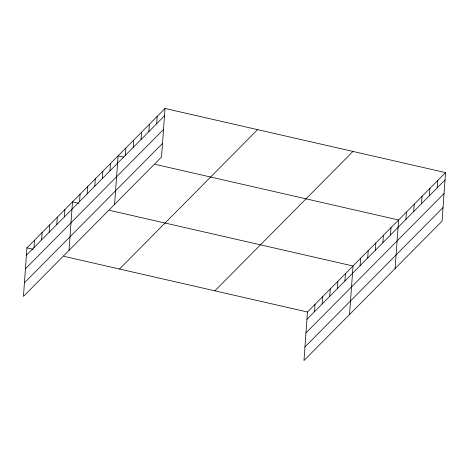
<?xml version="1.0" encoding="UTF-8"?>
<svg xmlns="http://www.w3.org/2000/svg" width="469" height="469" viewBox="0 0 469 469"><rect width="100%" height="100%" fill="white"/><g stroke="black" fill="none" stroke-linecap="round" stroke-linejoin="round"><path stroke-width="0.7" d="M165.024 108.468L26.926 247.867L23.45 296.402L161.547 156.998L165.024 108.468L445.55 172.598L442.074 221.133L303.976 360.532L307.453 312.002L445.55 172.598M33.997 247.55L34.524 240.204M41.594 239.882L42.122 232.536M49.186 232.219L49.714 224.868M56.784 224.551L57.312 217.2M64.376 216.883L64.904 209.532M69.019 250.399L72.502 201.869L78.909 203.335M79.566 201.547L80.093 194.201M87.164 193.885L87.691 186.533M94.761 186.216L95.283 178.865M102.353 178.548L102.881 171.197M109.951 170.88L110.473 163.534M114.594 204.396L118.071 155.866L123.769 157.168M125.37 155.315L125.897 147.964M133.196 147.413L133.724 140.067M141.022 139.516L141.544 132.164M148.843 131.619L149.371 124.267M156.669 123.716L157.197 116.365M314.523 311.68L315.051 304.334M322.121 304.018L322.649 296.666M329.713 296.349L330.24 288.998M337.311 288.681L337.838 281.33M344.903 281.013L345.43 273.667M349.546 314.529L353.028 265.999L109.529 210.335M360.092 265.683L360.62 258.331M367.69 258.014L368.218 250.663M375.288 250.346L375.81 242.995M382.88 242.678L383.408 235.327M390.478 235.01L391.005 227.664M395.121 268.526L398.597 219.996L155.098 164.332M405.896 219.445L406.424 212.094M413.722 211.548L414.25 204.197M421.549 203.646L422.077 196.294M429.375 195.749L429.897 188.397M437.196 187.846L437.724 180.501M26.405 255.218L164.496 115.82M25.426 268.807L163.523 129.409M24.423 282.813L162.52 143.408M119.501 269.03L257.598 129.632M214.884 290.839L352.975 151.434M306.931 319.348L445.022 179.949M305.952 332.937L444.049 193.539M304.95 346.943L443.047 207.538M26.926 247.867L33.34 249.332M63.96 256.332L307.453 312.002"/></g></svg>
